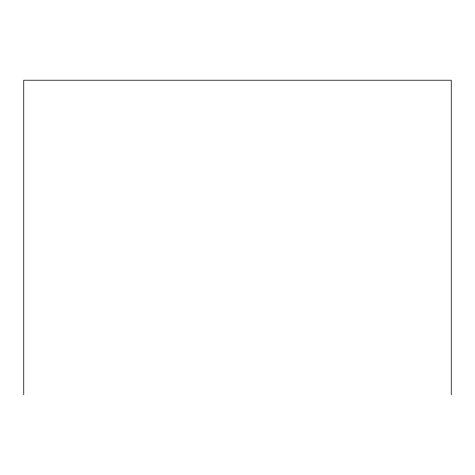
<?xml version="1.0" encoding="UTF-8"?>
<svg xmlns="http://www.w3.org/2000/svg" width="475" height="475" viewBox="0 0 475 475"><rect width="100%" height="100%" fill="white"/><g stroke="black" fill="none" stroke-linecap="round" stroke-linejoin="round"><path stroke-width="0.71" d="M451.25 394.784L451.25 80.216L23.75 80.216L23.75 394.784"/></g></svg>
